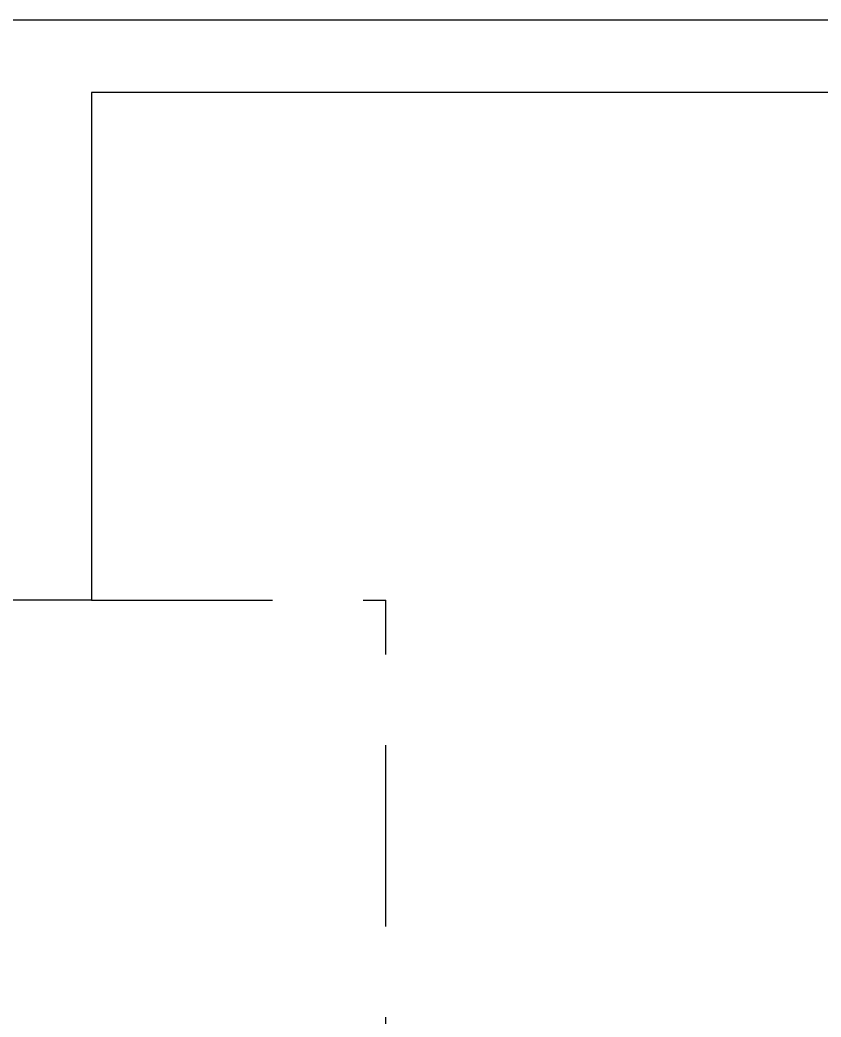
# Model space of a CAD drawing. Extents: x -163002 to 22103, y -98847 to 51643.
# Drawn here: x -105659 to -103449, y 33300 to 36050 of the extents above; entities that cross this region are included whole.
import ezdxf

# ---------------------------------------------------------------- set-up
doc = ezdxf.new("R2010")
doc.units = 0
doc.header["$LTSCALE"] = 1000
doc.header["$MEASUREMENT"] = 0
doc.linetypes.add('S2108a$0$DASHED', pattern=[0.75, 0.5, -0.25])
doc.layers.get('0').update_dxf_attribs({"linetype": 'CONTINUOUS'})
for name, color, linetype in [('S2108a$0$A-Stairs', 2, 'CONTINUOUS'), ('S2108a$0$A-WallExt', 3, 'CONTINUOUS'), ('S2108a$0$wal', 3, 'CONTINUOUS')]:
    doc.layers.add(name, color=color, linetype=linetype)

# ---------------------------------------------------------------- blocks, each defined once
blk = doc.blocks.new('S2108a')
at = {"layer": 'S2108a$0$A-Stairs', "color": 1, "linetype": 'S2108a$0$DASHED'}
for p in [(-105462.4, 34450.1), (-104649.9, 30550.1)]:
    blk.add_line(p, (-104649.9, 34450.1), dxfattribs=at)
at = {"layer": 'S2108a$0$A-WallExt'}
blk.add_line((-105712.4, 36050.1), (-100329.22, 36050.1), dxfattribs=at)
at = {"layer": 'S2108a$0$wal'}
blk.add_line((-105462.4, 34450.1), (-105712.4, 34450.1), dxfattribs=at)
blk.add_lwpolyline([(-100329.22, 35850.1), (-105462.4, 35850.1), (-105462.4, 34450.1)], dxfattribs=at)

msp = doc.modelspace()

# ---------------------------------------------------------------- block references
msp.add_blockref('S2108a', (0, 0))

doc.saveas('drawing.dxf')
